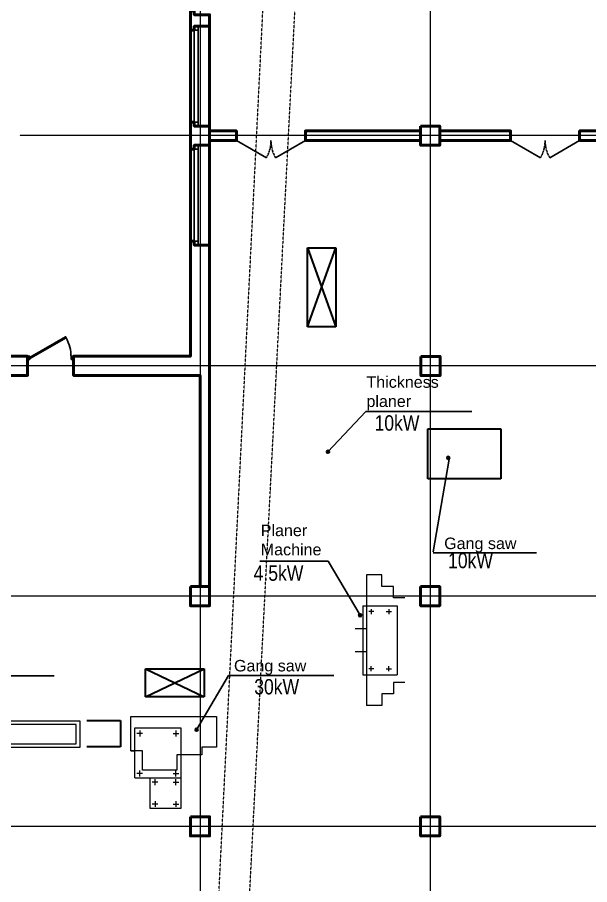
# Model space of a CAD drawing. Header units: millimetres. Extents: x 22548 to 138166, y 14045 to 100780.
# Drawn here: x 76849 to 91777, y 49525 to 72129 of the extents above; entities that cross this region are included whole.
import ezdxf

# ---------------------------------------------------------------- set-up
doc = ezdxf.new("R2010")
doc.units = ezdxf.units.MM
doc.linetypes.add('ACAD_ISO10W100', pattern=[18, 12, -3, 0, -3])
doc.linetypes.add('DASHED', pattern=[0.211667, 0.141111, -0.070556])
for name, color, linetype, lineweight in [('axis', 40, 'ACAD_ISO10W100', 13), ('equipment', 177, 'Continuous', 13), ('rail', 30, 'DASHED', 13), ('wall', 5, 'Continuous', 50)]:
    doc.layers.add(name, color=color, linetype=linetype, lineweight=lineweight)
for name, color, linetype in [('door_cad-block.com', 250, 'Continuous'), ('txt', 7, 'Continuous'), ('Windows', 7, 'Continuous')]:
    doc.layers.add(name, color=color, linetype=linetype)
doc.styles.add('Qwerty', font='timesi.ttf')
doc.styles.get("Standard").update_dxf_attribs({"font": 'arial.ttf'})

# ---------------------------------------------------------------- blocks, each defined once
blk = doc.blocks.new('ЦМР-1')
at = {"color": 0}
for p, q in [((95635.37, -30099.74), (95626.37, -30099.74)), ((95626.37, -30099.74), (95626.37, -30122.04)), ((95642.37, -30100.74), (95629.37, -30100.74)), ((95629.37, -30100.74), (95629.37, -30112.74)), ((95635.37, -30102.74), (95635.37, -30099.74)), ((95635.37, -30099.74), (95635.37, -30100.74)), ((95642.37, -30100.74), (95642.37, -30112.74)), ((95630.09, -30102.01), (95631.59, -30102.01)), ((95630.84, -30102.76), (95630.84, -30101.26)), ((95640.37, -30102.74), (95635.37, -30102.74)), ((95640.37, -30111.74), (95640.37, -30102.74)), ((95642.01, -30102.01), (95640.51, -30102.01)), ((95641.26, -30102.76), (95641.26, -30101.26)), ((95650.37, -30104.74), (95642.37, -30104.74)), ((95643.52, -30106.76), (95643.52, -30105.26)), ((95649.21, -30106.76), (95649.21, -30105.26)), ((95650.37, -30112.74), (95650.37, -30104.74)), ((95644.27, -30106.01), (95642.77, -30106.01)), ((95648.46, -30106.01), (95649.96, -30106.01)), ((95630.09, -30111.47), (95631.59, -30111.47)), ((95630.84, -30110.72), (95630.84, -30112.22)), ((95636.37, -30118.24), (95636.37, -30111.74)), ((95636.37, -30111.74), (95640.37, -30111.74)), ((95642.01, -30111.47), (95640.51, -30111.47)), ((95641.26, -30110.72), (95641.26, -30112.22)), ((95644.27, -30111.47), (95642.77, -30111.47)), ((95643.52, -30110.72), (95643.52, -30112.22)), ((95648.46, -30111.47), (95649.96, -30111.47)), ((95649.21, -30110.72), (95649.21, -30112.22)), ((95629.37, -30112.74), (95650.37, -30112.74)), ((95634.37, -30122.04), (95634.37, -30118.24)), ((95634.37, -30118.24), (95636.37, -30118.24)), ((95626.37, -30122.04), (95634.37, -30122.04))]:
    blk.add_line(p, q, dxfattribs=at)
blk = doc.blocks.new('СФ16-1')
at = {"color": 0}
for p, q in [((124111, 783), (124111, 1083)), ((124711, 783), (124711, 1083)), ((126111, 783), (122711, 783)), ((122711, 383), (122711, 783)), ((125311, 883), (123511, 883)), ((123511, 883), (123511, -17)), ((123667, 597), (123667, 729)), ((125155, 597), (125155, 729)), ((125311, 883), (125311, -17)), ((126111, 383), (126111, 783)), ((123601, 663), (123734, 663)), ((125221, 663), (125089, 663)), ((123011, 383), (122711, 383)), ((123011, 83), (123011, 383)), ((123667, 270), (123667, 137)), ((125155, 270), (125155, 137)), ((125811, 83), (125811, 383)), ((125811, 383), (126111, 383)), ((123311, 83), (123011, 83)), ((123311, -217), (123311, 83)), ((123601, 204), (123734, 204)), ((125221, 204), (125089, 204)), ((125511, -217), (125511, 83)), ((125511, 83), (125811, 83)), ((125311, -17), (123511, -17))]:
    blk.add_line(p, q, dxfattribs=at)
blk = doc.blocks.new('Trimmer 5.7_dwgmodels.com')
at = {"color": 0}
for p, q in [((4212, 786), (3847, 786)), ((3847, 786), (3847, -222)), ((4212, -222), (4212, 786)), ((4029, 636), (3988, 674)), ((4029, 636), (3988, 674)), ((4029, 636), (4071, 674)), ((4029, 636), (4071, 674)), ((4029, -72), (4029, 636)), ((0, 350), (3847, 350)), ((0, -350), (0, 350)), ((0, -350), (0, 350)), ((92, 250), (92, -250)), ((92, 250), (3847, 250)), ((4212, 350), (8400, 350)), ((8300, 250), (4212, 250)), ((8300, -250), (8300, 250)), ((8400, 350), (8400, -350)), ((3847, -222), (4212, -222)), ((4029, -72), (3988, -111)), ((4029, -72), (4071, -111)), ((8400, -350), (0, -350)), ((92, -250), (8300, -250))]:
    blk.add_line(p, q, dxfattribs=at)
blk = doc.blocks.new('*U31')
at = {"color": 0}
for p, q in [((0, 0), (2600, 0)), ((100, 0), (100, -100)), ((2500, 0), (2500, -100)), ((0, -100), (2600, -100))]:
    blk.add_line(p, q, dxfattribs=at)
blk = doc.blocks.new('*U40')
for points in [[(1140, 60), (213, 595), (198, 569), (1125, 34)], [(5, 5), (65, 5), (65, 85), (5, 85)], [(1205, 5), (1145, 5), (1145, 85), (1205, 85)]]:
    blk.add_lwpolyline(points, close=True)
blk.add_arc((1140, 60), 1071, 151.6059, 180)
blk = doc.blocks.new('door1800')
at = {"color": 0}
for points in [[(0, 0), (779, -450)], [(1800, 0), (1021, -450)]]:
    blk.add_lwpolyline(points, dxfattribs=at)
at = {"color": 0, "linetype": 'DASHED', "ltscale": 200}
for centre, start, end in [((0, 0), 330, 0), ((1800, 0), 180, 210)]:
    blk.add_arc(centre, 900, start, end, dxfattribs=at)

msp = doc.modelspace()

# ---------------------------------------------------------------- hatches: boundary and pattern name
at = {"layer": 'txt'}
for points in [[(84990, 60806, 1), (84911, 60806, 1)], [(88127, 60649, 1), (88048, 60649, 1)], [(85830, 56545, 1), (85751, 56545, 1)], [(81564, 53563, 1), (81484, 53563, 1)]]:
    msp.add_hatch(color=256, dxfattribs=at).paths.add_polyline_path(points)

# ---------------------------------------------------------------- linework, layer by layer
at = {"layer": 'axis'}
for points in [[(81615, 100780), (81615, 34515)], [(87615, 100780), (87615, 34515)], [(138166, 69045), (76915, 69045)], [(138166, 63045), (22548, 63045)], [(138166, 57045), (22548, 57045)], [(138166, 51045), (22548, 51045)]]:
    msp.add_lwpolyline(points, dxfattribs=at)
at = {"layer": 'equipment', "lineweight": 30}
for p, q in [((84414, 64062), (84414, 66121)), ((84414, 66121), (85157, 66121)), ((84414, 64062), (85157, 66121)), ((84414, 66121), (85157, 64062)), ((85157, 66121), (85157, 64062)), ((85157, 64062), (84414, 64062)), ((87558, 60104), (87558, 61404)), ((87558, 61404), (89458, 61404)), ((89458, 61404), (89458, 60104)), ((89458, 60104), (87558, 60104)), ((80188, 55153), (81721, 55153)), ((80188, 54424), (80188, 55153)), ((80188, 55153), (81721, 54424)), ((80188, 54424), (81721, 55153)), ((81721, 55153), (81721, 54424)), ((81721, 54424), (80188, 54424)), ((78658, 53804), (79540, 53804)), ((79540, 53804), (79540, 53113)), ((79540, 53113), (78658, 53113))]:
    msp.add_line(p, q, dxfattribs=at)
at = {"layer": 'rail'}
for p, q in [((82020, 47542), (83720, 81661)), ((82820, 47542), (84572, 81721))]:
    msp.add_line(p, q, dxfattribs=at)
at = {"layer": 'txt'}
for p, q in [((84951, 60806), (85940, 61852)), ((85940, 61852), (88705, 61852)), ((87699, 58200), (88112, 60618)), ((90393, 58170), (87694, 58170)), ((84955, 57957), (83170, 57957)), ((85790, 56545), (84955, 57957)), ((75049, 54967), (77813, 54967)), ((81524, 53563), (82359, 54975)), ((82359, 54975), (85108, 54975))]:
    msp.add_line(p, q, dxfattribs=at)
for centre in [(84951, 60806), (88088, 60649), (85790, 56545), (81524, 53563)]:
    msp.add_circle(centre, 39.6, dxfattribs=at)
at = {"layer": 'wall'}
for points in [[(81365, 71795), (81365, 72295), (81465, 72295), (81465, 72195), (81865, 72195), (81865, 71895), (81465, 71895), (81465, 71795)], [(81365, 68695), (81465, 68695), (81465, 68795), (81865, 68795), (81865, 69295), (81465, 69295), (81465, 69395), (81365, 69395)]]:
    msp.add_lwpolyline(points, close=True, dxfattribs=at)
at = {"layer": 'wall', "color": 4}
for points in [[(81865, 71895), (81865, 69295)], [(81365, 71795), (81365, 69395)], [(81865, 66195), (81865, 68795)], [(81365, 66295), (81365, 68695)]]:
    msp.add_lwpolyline(points, dxfattribs=at)
at = {"layer": 'wall'}
for points in [[(81865, 68920), (82565, 68920), (82565, 69170), (81865, 69170)], [(87365, 68920), (84365, 68920), (84365, 69170), (87365, 69170)], [(87365, 69295), (87865, 69295), (87865, 68795), (87365, 68795), (87365, 69295)], [(87865, 69170), (89715, 69170), (89715, 68920), (87865, 68920)], [(93365, 69170), (91515, 69170), (91515, 68920), (93365, 68920)], [(81865, 57295), (81865, 66195), (81465, 66195), (81465, 66295), (81365, 66295), (81365, 63295), (78315, 63295), (78315, 62795), (81615, 62795), (81615, 57295)], [(75265, 63295), (77115, 63295), (77115, 62795), (75740, 62795), (75740, 60570), (75490, 60570), (75490, 62795), (75490, 62795), (75365, 62795), (75365, 63195), (75265, 63195), (75265, 63291)], [(87377, 63293), (87877, 63293), (87877, 62793), (87377, 62793), (87377, 63293)], [(81365, 57295), (81865, 57295), (81865, 56795), (81365, 56795), (81365, 57295)], [(87365, 57295), (87865, 57295), (87865, 56795), (87365, 56795), (87365, 57295)], [(81365, 51295), (81865, 51295), (81865, 50795), (81365, 50795), (81365, 51295)], [(87365, 51295), (87865, 51295), (87865, 50795), (87365, 50795), (87365, 51295)]]:
    msp.add_lwpolyline(points, dxfattribs=at)

# ---------------------------------------------------------------- block references
at = {"layer": 'door_cad-block.com'}
for p in [(82565, 68920), (89715, 68920)]:
    msp.add_blockref('door1800', p, dxfattribs=at)
at = {"layer": 'door_cad-block.com', "xscale": -1}
msp.add_blockref('*U40', (78320, 63210), dxfattribs=at)
at = {"layer": 'equipment', "lineweight": 30, "rotation": 90}
msp.add_blockref('СФ16-1', (86743, -68515), dxfattribs=at)
at = {"layer": 'equipment', "lineweight": 30}
msp.add_blockref('Trimmer 5.7_dwgmodels.com', (70083, 53446), dxfattribs=at)
at = {"layer": 'equipment', "lineweight": 30, "xscale": -100.0000000000042, "yscale": 100.0000000000042, "zscale": 100.0000000000042, "rotation": 90}
msp.add_blockref('ЦМР-1', (-2930161, 9616548), dxfattribs=at)
at = {"layer": 'Windows', "xscale": -1, "rotation": 90}
for p in [(81465, 71895), (81465, 68795)]:
    msp.add_blockref('*U31', p, dxfattribs=at)

# ---------------------------------------------------------------- texts
at = {"layer": 'txt', "char_height": 300, "attachment_point": 1}
for s, insert, width in [('Thickness planer', (85955, 62774), 1529.01), ('Planer Machine', (83198, 58908), 2103.1), ('Gang saw', (87982, 58570), 3546.19), ('Gang saw', (82500, 55382), 2751.81)]:
    msp.add_mtext(s, dxfattribs=dict(at, insert=insert, width=width))
at = {"layer": 'txt', "color": 1, "lineweight": 20, "char_height": 400, "width": 1885.47, "attachment_point": 1, "style": 'Qwerty'}
for s, insert in [('{\\fArial Narrow|b0|i0|c204|p34;\\C2;10\\fArial Narrow|b0|i0|c0|p34;kW}', (86166, 61757)), ('{\\fArial Narrow|b0|i0|c204|p34;\\C2;10\\fArial Narrow|b0|i0|c0|p34;kW}', (88084, 58173)), ('{\\fArial Narrow|b0|i0|c204|p34;\\C2;4.5\\fArial Narrow|b0|i0|c0|p34;kW}', (83012, 57845)), ('{\\fArial Narrow|b0|i0|c204|p34;\\C2;30\\fArial Narrow|b0|i0|c0|p34;kW}', (83028, 54883))]:
    msp.add_mtext(s, dxfattribs=dict(at, insert=insert))

doc.saveas('drawing.dxf')
